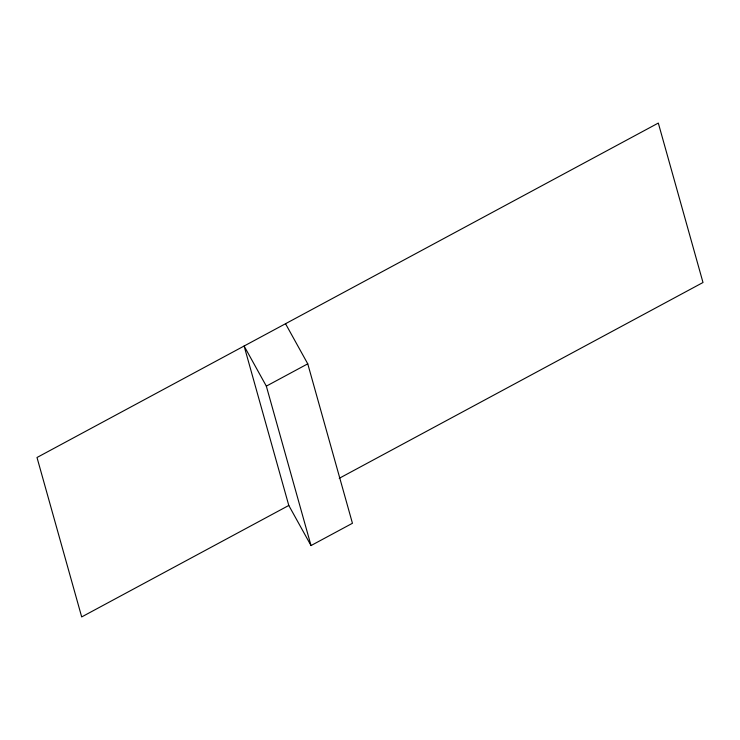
<?xml version="1.0" encoding="UTF-8"?>
<svg xmlns="http://www.w3.org/2000/svg" width="740" height="740" viewBox="0 0 740 740"><rect width="100%" height="100%" fill="white"/><g stroke="black" fill="none" stroke-linecap="round" stroke-linejoin="round"><path stroke-width="1.11" d="M307.757 363.83L352.443 523.273L311.022 545.565L266.335 386.132L307.757 363.83L285.529 323.722M266.335 386.132L244.107 346.015L288.794 505.457L81.687 616.929L37 457.496L658.313 123.071L703 282.504L339.235 478.308M288.794 505.457L311.022 545.565"/></g></svg>
